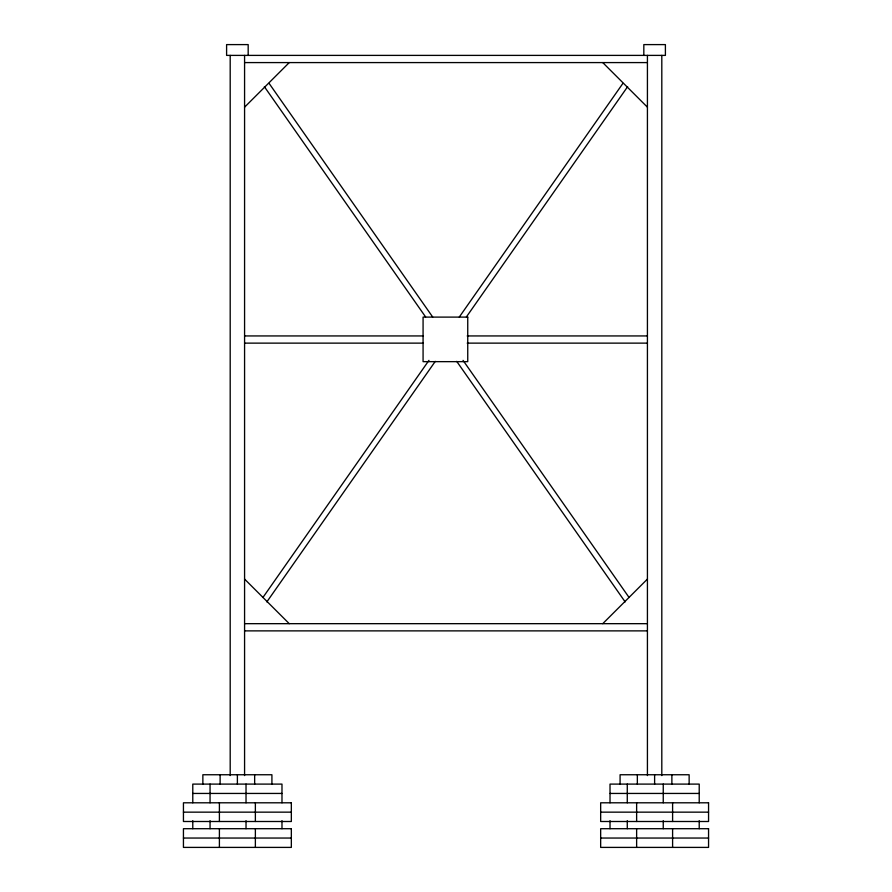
<?xml version="1.0" encoding="UTF-8"?>
<svg xmlns="http://www.w3.org/2000/svg" width="892" height="892" viewBox="0 0 892 892"><rect width="100%" height="100%" fill="white"/><g stroke="black" fill="none" stroke-linecap="round" stroke-linejoin="round"><path stroke-width="1.34" d="M262.939 597.462L428.963 360.357M459.302 317.028L622.928 83.346M266.853 601.899L435.274 361.372M466.404 316.916L627.645 86.647M244.575 107.185L289.253 62.585M602.747 623.675L647.425 579.075M244.575 62.585L647.425 62.585M244.575 335.938L423.421 335.938M467.196 335.938L647.425 335.938M244.575 343.13L423.421 343.13M467.196 343.13L647.425 343.13M244.575 623.675L647.425 623.675M244.575 630.878L647.425 630.878M192.784 793.445L281.983 793.445M610.017 793.445L699.216 793.445M183.44 812.155L291.338 812.155M600.662 812.155L708.56 812.155M183.44 838.045L291.338 838.045M600.662 838.045L708.56 838.045M602.747 62.585L647.425 107.185M244.575 579.075L289.253 623.675M269.072 83.346L432.698 317.028M463.037 360.357L629.061 597.462M264.355 86.647L425.595 316.916M456.726 361.372L625.147 601.899M699.216 802.8L699.216 784.101L610.017 784.101L610.017 802.8M699.216 820.685L699.216 828.701M689.137 784.101L689.137 774.747L620.085 774.747L620.085 784.101M672.601 802.8L672.601 821.499M672.601 828.701L672.601 847.4M671.877 774.747L671.877 784.101M663.247 784.101L663.247 802.8M663.247 820.685L663.247 828.701M661.808 55.393L661.808 775.572M654.616 774.747L654.616 784.101M647.425 55.393L647.425 775.572M643.823 55.393L643.823 44.6L665.399 44.6L665.399 55.393L226.601 55.393L226.601 44.6L248.177 44.6L248.177 55.393M637.345 774.747L637.345 784.101M636.632 802.8L636.632 821.499M636.632 828.701L636.632 847.4M627.277 784.101L627.277 802.8M627.277 820.685L627.277 828.701M610.017 820.685L610.017 828.701M281.983 802.8L281.983 784.101L192.784 784.101L192.784 802.8M281.983 820.685L281.983 828.701M271.915 784.101L271.915 774.747L202.863 774.747L202.863 784.101M255.368 802.8L255.368 821.499M255.368 828.701L255.368 847.4M254.655 774.747L254.655 784.101M246.025 784.101L246.025 802.8M246.025 820.685L246.025 828.701M244.575 55.393L244.575 775.572M237.383 774.747L237.383 784.101M230.192 55.393L230.192 775.572M220.123 774.747L220.123 784.101M219.399 802.8L219.399 821.499M219.399 828.701L219.399 847.4M210.055 784.101L210.055 802.8M210.055 820.685L210.055 828.701M192.784 820.685L192.784 828.701M467.743 317.106L423.076 317.106L423.076 361.65L467.743 361.65L467.743 317.106M291.338 802.8L183.44 802.8L183.44 821.499L291.338 821.499L291.338 802.8M708.56 802.8L600.662 802.8L600.662 821.499L708.56 821.499L708.56 802.8M291.338 828.701L183.44 828.701L183.44 847.4L291.338 847.4L291.338 828.701M708.56 828.701L600.662 828.701L600.662 847.4L708.56 847.4L708.56 828.701"/></g></svg>
